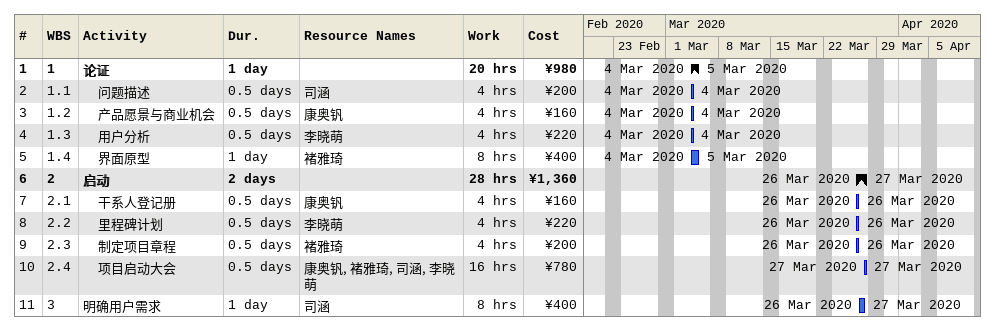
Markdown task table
| ID | WBS | Task | Duration | Start | Finish | Resources | Work (h) | Cost (¥) |
|---|---|---|---|---|---|---|---|---|
| 1 | 1 | **论证** | 1d | 2020-03-04 | 2020-03-05 |  | 20 | 980 |
| 2 | 1.1 | 问题描述 | 0.5d | 2020-03-04 | 2020-03-04 | 司涵 | 4 | 200 |
| 3 | 1.2 | 产品愿景与商业机会 | 0.5d | 2020-03-04 | 2020-03-04 | 康奥钒 | 4 | 160 |
| 4 | 1.3 | 用户分析 | 0.5d | 2020-03-04 | 2020-03-04 | 李晓萌 | 4 | 220 |
| 5 | 1.4 | 界面原型 | 1d | 2020-03-04 | 2020-03-05 | 褚雅琦 | 8 | 400 |
| 6 | 2 | **启动** | 2d | 2020-03-26 | 2020-03-27 |  | 28 | 1360 |
| 7 | 2.1 | 干系人登记册 | 0.5d | 2020-03-26 | 2020-03-26 | 康奥钒 | 4 | 160 |
| 8 | 2.2 | 里程碑计划 | 0.5d | 2020-03-26 | 2020-03-26 | 李晓萌 | 4 | 220 |
| 9 | 2.3 | 制定项目章程 | 0.5d | 2020-03-26 | 2020-03-26 | 褚雅琦 | 4 | 200 |
| 10 | 2.4 | 项目启动大会 | 0.5d | 2020-03-27 | 2020-03-27 | 康奥钒, 褚雅琦, 司涵, 李晓萌 | 16 | 780 |
| 11 | 3 | 明确用户需求 | 1d | 2020-03-26 | 2020-03-27 | 司涵 | 8 | 400 |
